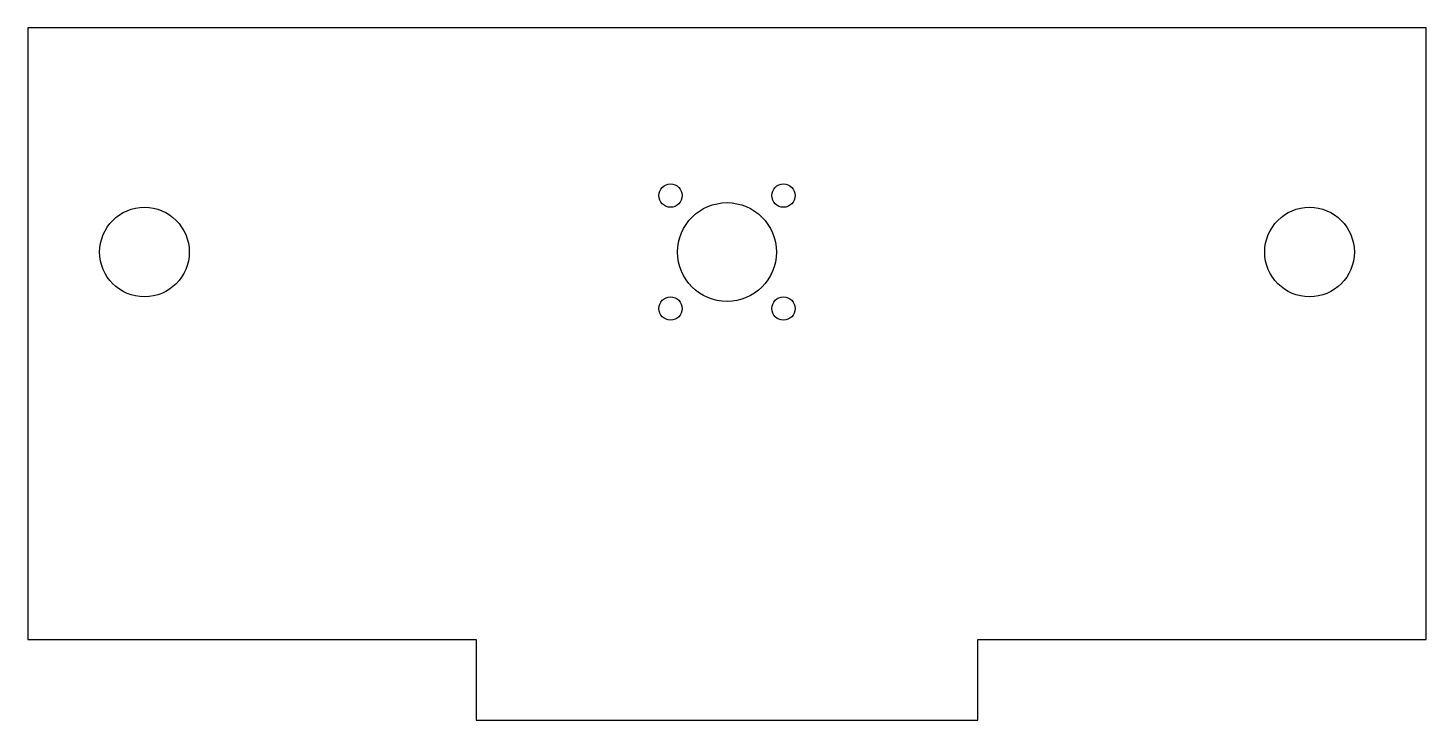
# Model space of a CAD drawing. Header units: inches. Extents: x -3.9 to 3.9, y -1.82 to 2.04.
import ezdxf

# ---------------------------------------------------------------- set-up
doc = ezdxf.new("R2010")
doc.units = ezdxf.units.IN
doc.header["$MEASUREMENT"] = 0

msp = doc.modelspace()

# ---------------------------------------------------------------- linework, layer by layer
at = {"color": 7, "linetype": 'Continuous', "lineweight": 25}
for p, q in [((3.9, 2.0382), (-3.9, 2.0382)), ((-3.9, 2.0382), (-3.9, -1.3718)), ((3.9, -1.3718), (3.9, 2.0382)), ((-3.9, -1.3718), (-1.4, -1.3718)), ((-1.4, -1.3718), (-1.4, -1.8218)), ((1.4, -1.3718), (3.9, -1.3718)), ((1.4, -1.8218), (1.4, -1.3718)), ((-1.4, -1.8218), (1.4, -1.8218))]:
    msp.add_line(p, q, dxfattribs=at)
for centre, radius in [((-0.315, 1.1031), 0.065), ((0.315, 1.1031), 0.065), ((-3.25, 0.7882), 0.25), ((0, 0.7882), 0.2756), ((3.25, 0.7882), 0.25), ((-0.315, 0.4732), 0.065), ((0.315, 0.4732), 0.065)]:
    msp.add_circle(centre, radius, dxfattribs=at)

doc.saveas('drawing.dxf')
